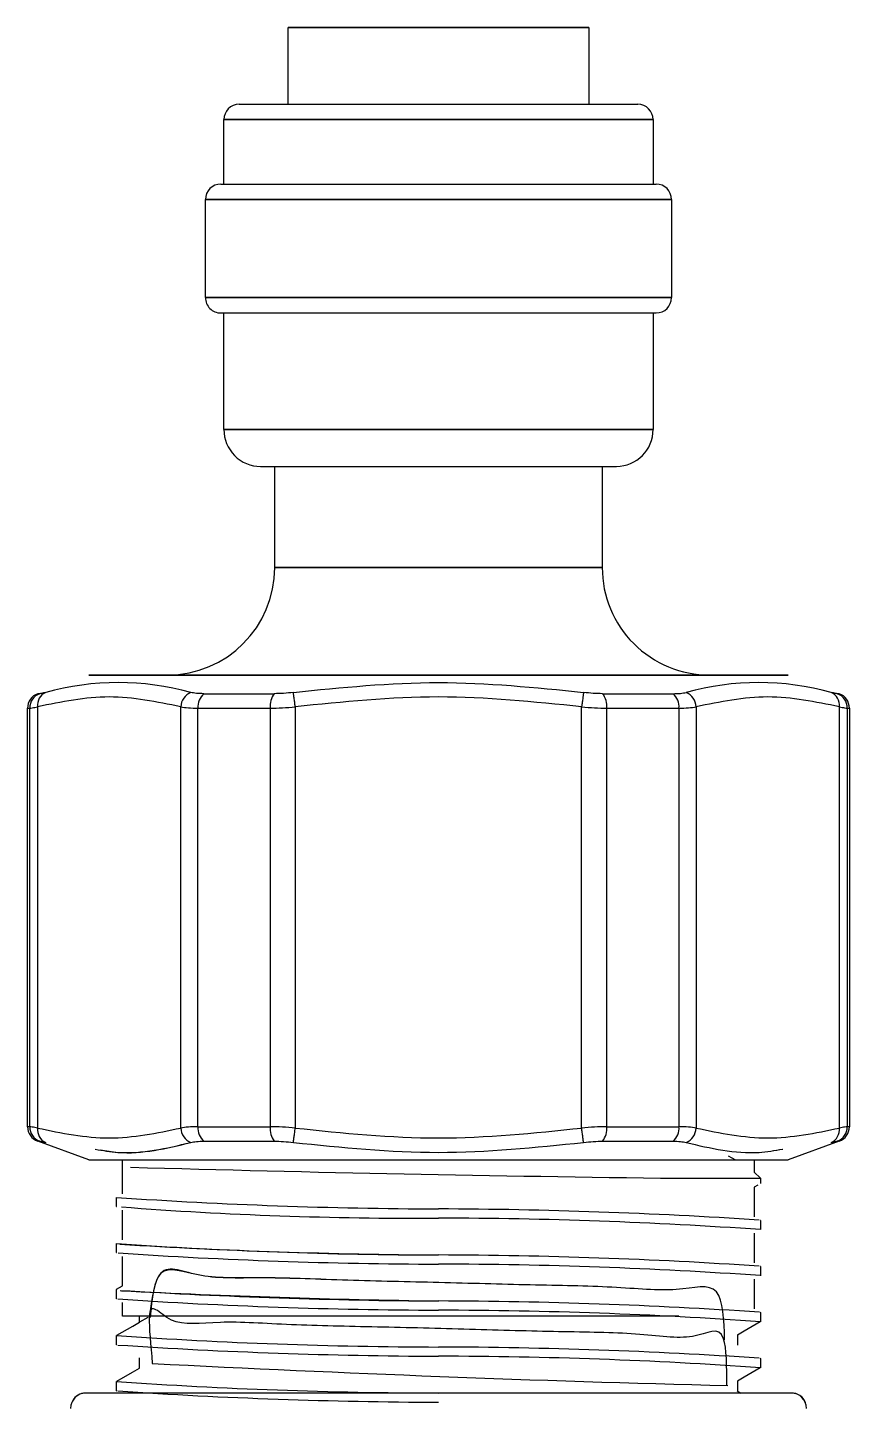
# Model space of a CAD drawing. Header units: millimetres. Extents: x 0 to 356400, y 0 to 68257.
# Drawn here: x 22076.208 to 22077.28, y 6882.72 to 6884.52 of the extents above; entities that cross this region are included whole.
import ezdxf

# ---------------------------------------------------------------- set-up
doc = ezdxf.new("R2010")
doc.units = ezdxf.units.MM
doc.header["$LTSCALE"] = 75
doc.layers.add('8', color=8, linetype='Continuous')

# ---------------------------------------------------------------- blocks, each defined once
blk = doc.blocks.new('G$C7369CDF7')
at = {"layer": '8'}
for p, q in [((12086.464, 50377.781), (12100.108, 50377.781)), ((12086.464, 50377.781), (12100.108, 50377.781)), ((12086.464, 50377.781), (12100.108, 50377.781)), ((12086.464, 50377.711), (12086.464, 50377.781)), ((12086.464, 50377.711), (12086.464, 50377.781)), ((12086.464, 50377.711), (12086.464, 50377.781)), ((12086.464, 50377.711), (12100.108, 50377.711)), ((12086.464, 50377.711), (12100.108, 50377.711)), ((12086.464, 50377.711), (12100.108, 50377.711)), ((12100.108, 50377.781), (12100.108, 50377.711)), ((12100.108, 50377.781), (12100.108, 50377.711)), ((12100.108, 50377.781), (12100.108, 50377.711)), ((12085.994, 50377.452), (12085.994, 50377.384)), ((12085.994, 50377.452), (12085.994, 50377.384)), ((12085.994, 50377.452), (12085.994, 50377.384)), ((12100.15, 50377.454), (12086.421, 50377.454)), ((12100.15, 50377.454), (12086.421, 50377.454)), ((12100.15, 50377.454), (12086.421, 50377.454)), ((12100.578, 50377.452), (12101.186, 50375.781)), ((12100.578, 50377.452), (12101.186, 50375.781)), ((12100.578, 50377.452), (12101.186, 50375.781)), ((12100.578, 50377.452), (12100.578, 50377.384)), ((12100.578, 50377.452), (12100.578, 50377.384)), ((12100.578, 50377.452), (12100.578, 50377.384)), ((12085.386, 50364.381), (12085.386, 50375.781)), ((12085.386, 50375.781), (12085.386, 50352.981)), ((12101.186, 50352.981), (12101.186, 50375.781)), ((12101.186, 50352.981), (12101.186, 50375.781)), ((12101.186, 50352.981), (12101.186, 50375.781)), ((12101.586, 50374.681), (12101.786, 50374.881)), ((12101.586, 50374.681), (12101.786, 50374.881)), ((12101.786, 50374.881), (12101.961, 50374.881)), ((12101.786, 50374.881), (12101.961, 50374.881)), ((12101.786, 50372.184), (12101.786, 50374.881)), ((12101.786, 50372.184), (12101.786, 50374.881)), ((12103.151, 50374.872), (12103.155, 50374.879)), ((12103.151, 50374.872), (12103.155, 50374.879)), ((12103.161, 50374.881), (12103.461, 50374.881)), ((12103.161, 50374.881), (12103.461, 50374.881)), ((12104.651, 50374.872), (12104.655, 50374.879)), ((12104.651, 50374.872), (12104.655, 50374.879)), ((12104.661, 50374.881), (12104.961, 50374.881)), ((12104.661, 50374.881), (12104.961, 50374.881)), ((12106.153, 50374.874), (12106.156, 50374.881)), ((12106.153, 50374.874), (12106.156, 50374.881)), ((12106.161, 50374.881), (12106.461, 50374.881)), ((12106.161, 50374.881), (12106.461, 50374.881)), ((12106.47, 50374.872), (12106.769, 50374.355)), ((12106.47, 50374.872), (12106.769, 50374.355)), ((12107.651, 50374.872), (12107.655, 50374.878)), ((12107.651, 50374.872), (12107.655, 50374.878)), ((12107.661, 50374.881), (12107.961, 50374.881)), ((12107.661, 50374.881), (12107.961, 50374.881)), ((12107.97, 50374.872), (12108.269, 50374.355)), ((12107.97, 50374.872), (12108.269, 50374.355)), ((12101.186, 50374.681), (12101.586, 50374.681)), ((12101.186, 50374.681), (12101.586, 50374.681)), ((12101.186, 50374.681), (12101.586, 50374.681)), ((12102.015, 50374.796), (12102.081, 50374.681)), ((12102.015, 50374.796), (12102.081, 50374.681)), ((12102.076, 50374.681), (12103.041, 50374.681)), ((12102.076, 50374.681), (12103.041, 50374.681)), ((12102.076, 50374.681), (12103.041, 50374.681)), ((12103.576, 50374.681), (12104.541, 50374.681)), ((12103.576, 50374.681), (12104.541, 50374.681)), ((12103.576, 50374.681), (12104.541, 50374.681)), ((12105.076, 50374.681), (12106.041, 50374.681)), ((12105.076, 50374.681), (12106.041, 50374.681)), ((12105.076, 50374.681), (12106.041, 50374.681)), ((12106.769, 50374.355), (12106.899, 50374.131)), ((12106.769, 50374.355), (12106.899, 50374.131)), ((12108.269, 50374.355), (12108.399, 50374.131)), ((12108.269, 50374.355), (12108.399, 50374.131)), ((12101.05, 50373.832), (12101.186, 50374.067)), ((12101.05, 50373.832), (12101.186, 50374.067)), ((12106.894, 50374.131), (12107.228, 50374.131)), ((12106.894, 50374.131), (12107.228, 50374.131)), ((12106.894, 50374.131), (12107.228, 50374.131)), ((12108.394, 50374.131), (12108.723, 50374.131)), ((12108.394, 50374.131), (12108.723, 50374.131)), ((12108.394, 50374.131), (12108.723, 50374.131)), ((12108.717, 50374.12), (12108.786, 50374.24)), ((12108.717, 50374.12), (12108.786, 50374.24)), ((12086.421, 50372.785), (12100.15, 50372.785)), ((12086.421, 50372.785), (12100.15, 50372.785)), ((12086.421, 50372.785), (12100.15, 50372.785)), ((12086.464, 50369.869), (12086.464, 50372.223)), ((12086.464, 50372.223), (12100.108, 50372.223)), ((12086.464, 50369.869), (12086.464, 50372.223)), ((12086.464, 50372.223), (12100.108, 50372.223)), ((12086.464, 50369.869), (12086.464, 50372.223)), ((12086.464, 50372.223), (12100.108, 50372.223)), ((12100.108, 50369.869), (12100.108, 50372.223)), ((12100.108, 50369.869), (12100.108, 50372.223)), ((12100.108, 50369.869), (12100.108, 50372.223)), ((12106.286, 50372.222), (12106.286, 50354.081)), ((12106.286, 50372.222), (12106.286, 50354.081)), ((12106.286, 50372.222), (12106.286, 50354.081)), ((12069.886, 50371.981), (12073.086, 50371.981)), ((12069.886, 50371.981), (12073.086, 50371.981)), ((12069.886, 50371.981), (12073.086, 50371.981)), ((12069.886, 50364.381), (12069.886, 50371.981)), ((12069.886, 50371.981), (12069.886, 50356.781)), ((12073.086, 50364.58), (12073.086, 50371.981)), ((12073.086, 50371.981), (12073.086, 50356.781)), ((12085.994, 50369.734), (12085.994, 50372.031)), ((12085.994, 50369.734), (12085.994, 50372.031)), ((12085.994, 50369.734), (12085.994, 50372.031)), ((12100.578, 50369.734), (12100.578, 50372.031)), ((12100.578, 50369.734), (12100.578, 50372.031)), ((12100.578, 50369.734), (12100.578, 50372.031)), ((12067.286, 50371.381), (12069.386, 50371.381)), ((12067.286, 50371.381), (12069.386, 50371.381)), ((12067.286, 50371.381), (12069.386, 50371.381)), ((12067.286, 50364.381), (12067.286, 50371.381)), ((12067.286, 50371.381), (12067.286, 50357.381)), ((12073.586, 50371.381), (12077.386, 50371.381)), ((12073.586, 50371.381), (12077.386, 50371.381)), ((12073.586, 50371.381), (12077.386, 50371.381)), ((12077.386, 50364.58), (12077.386, 50371.381)), ((12077.386, 50371.381), (12077.386, 50357.381)), ((12100.108, 50369.869), (12086.464, 50369.869)), ((12100.108, 50369.869), (12086.464, 50369.869)), ((12100.108, 50369.869), (12086.464, 50369.869)), ((12078.586, 50369.721), (12081.886, 50369.721)), ((12078.586, 50369.721), (12081.886, 50369.721)), ((12078.586, 50369.721), (12081.886, 50369.721)), ((12081.886, 50359.041), (12081.886, 50369.721)), ((12081.886, 50369.721), (12081.886, 50364.163)), ((12064.286, 50369.281), (12066.786, 50369.281)), ((12064.286, 50369.281), (12066.786, 50369.281)), ((12064.286, 50369.281), (12066.786, 50369.281)), ((12064.286, 50364.381), (12064.286, 50369.281)), ((12064.286, 50369.281), (12064.286, 50359.481)), ((12100.15, 50369.05), (12086.421, 50369.05)), ((12100.15, 50369.05), (12086.421, 50369.05)), ((12100.15, 50369.05), (12086.421, 50369.05)), ((12073.086, 50356.781), (12073.086, 50364.58)), ((12077.386, 50357.381), (12077.386, 50364.58)), ((12064.286, 50359.481), (12064.286, 50364.381)), ((12067.286, 50357.381), (12067.286, 50364.381)), ((12069.886, 50356.781), (12069.886, 50364.381)), ((12081.886, 50364.163), (12081.886, 50359.041)), ((12085.386, 50352.981), (12085.386, 50364.381)), ((12086.421, 50359.712), (12100.15, 50359.712)), ((12086.421, 50359.712), (12100.15, 50359.712)), ((12086.421, 50359.712), (12100.15, 50359.712)), ((12066.786, 50359.481), (12064.286, 50359.481)), ((12066.786, 50359.481), (12064.286, 50359.481)), ((12066.786, 50359.481), (12064.286, 50359.481)), ((12081.886, 50359.041), (12078.586, 50359.041)), ((12081.886, 50359.041), (12078.586, 50359.041)), ((12081.886, 50359.041), (12078.586, 50359.041)), ((12085.994, 50356.73), (12085.994, 50359.027)), ((12085.994, 50356.73), (12085.994, 50359.027)), ((12085.994, 50356.73), (12085.994, 50359.027)), ((12086.464, 50358.892), (12100.108, 50358.892)), ((12086.464, 50356.538), (12086.464, 50358.892)), ((12086.464, 50358.892), (12100.108, 50358.892)), ((12086.464, 50356.538), (12086.464, 50358.892)), ((12086.464, 50358.892), (12100.108, 50358.892)), ((12086.464, 50356.538), (12086.464, 50358.892)), ((12100.108, 50356.538), (12100.108, 50358.892)), ((12100.108, 50356.538), (12100.108, 50358.892)), ((12100.108, 50356.538), (12100.108, 50358.892)), ((12100.578, 50356.73), (12100.578, 50359.027)), ((12100.578, 50356.73), (12100.578, 50359.027)), ((12100.578, 50356.73), (12100.578, 50359.027)), ((12069.386, 50357.381), (12067.286, 50357.381)), ((12069.386, 50357.381), (12067.286, 50357.381)), ((12069.386, 50357.381), (12067.286, 50357.381)), ((12077.386, 50357.381), (12073.586, 50357.381)), ((12077.386, 50357.381), (12073.586, 50357.381)), ((12077.386, 50357.381), (12073.586, 50357.381)), ((12073.086, 50356.781), (12069.886, 50356.781)), ((12073.086, 50356.781), (12069.886, 50356.781)), ((12073.086, 50356.781), (12069.886, 50356.781)), ((12100.108, 50356.538), (12086.464, 50356.538)), ((12100.108, 50356.538), (12086.464, 50356.538)), ((12100.108, 50356.538), (12086.464, 50356.538)), ((12100.15, 50355.976), (12086.421, 50355.976)), ((12100.15, 50355.976), (12086.421, 50355.976)), ((12100.15, 50355.976), (12086.421, 50355.976)), ((12106.478, 50354.631), (12106.286, 50354.631)), ((12106.478, 50354.631), (12106.286, 50354.631)), ((12106.478, 50354.631), (12106.286, 50354.631)), ((12106.467, 50354.641), (12106.311, 50354.911)), ((12106.467, 50354.641), (12106.311, 50354.911)), ((12106.602, 50354.408), (12106.473, 50354.631)), ((12106.602, 50354.408), (12106.473, 50354.631)), ((12107.978, 50354.631), (12107.644, 50354.631)), ((12107.978, 50354.631), (12107.644, 50354.631)), ((12107.978, 50354.631), (12107.644, 50354.631)), ((12108.104, 50354.404), (12107.973, 50354.631)), ((12108.104, 50354.404), (12107.973, 50354.631)), ((12106.9, 50353.891), (12106.602, 50354.408)), ((12106.9, 50353.891), (12106.602, 50354.408)), ((12108.403, 50353.887), (12108.104, 50354.404)), ((12108.403, 50353.887), (12108.104, 50354.404)), ((12102.295, 50354.081), (12101.186, 50354.081)), ((12102.295, 50354.081), (12101.186, 50354.081)), ((12102.295, 50354.081), (12101.186, 50354.081)), ((12102.711, 50353.881), (12102.411, 50353.881)), ((12102.711, 50353.881), (12102.411, 50353.881)), ((12102.72, 50353.889), (12102.717, 50353.882)), ((12102.72, 50353.889), (12102.717, 50353.882)), ((12103.795, 50354.081), (12102.831, 50354.081)), ((12103.795, 50354.081), (12102.831, 50354.081)), ((12103.795, 50354.081), (12102.831, 50354.081)), ((12104.211, 50353.881), (12103.911, 50353.881)), ((12104.211, 50353.881), (12103.911, 50353.881)), ((12104.22, 50353.889), (12104.217, 50353.882)), ((12104.22, 50353.889), (12104.217, 50353.882)), ((12105.295, 50354.081), (12104.331, 50354.081)), ((12105.295, 50354.081), (12104.331, 50354.081)), ((12105.295, 50354.081), (12104.331, 50354.081)), ((12105.405, 50353.882), (12105.291, 50354.081)), ((12105.405, 50353.882), (12105.291, 50354.081)), ((12105.405, 50353.884), (12105.291, 50354.081)), ((12105.405, 50353.884), (12105.291, 50354.081)), ((12105.711, 50353.881), (12105.411, 50353.881)), ((12105.711, 50353.881), (12105.411, 50353.881)), ((12105.72, 50353.889), (12105.717, 50353.882)), ((12105.72, 50353.889), (12105.717, 50353.882)), ((12106.286, 50354.081), (12105.831, 50354.081)), ((12106.286, 50354.081), (12105.831, 50354.081)), ((12106.286, 50354.081), (12105.831, 50354.081)), ((12107.211, 50353.881), (12106.911, 50353.881)), ((12107.211, 50353.881), (12106.911, 50353.881)), ((12107.22, 50353.889), (12107.217, 50353.883)), ((12107.22, 50353.889), (12107.217, 50353.883)), ((12108.711, 50353.881), (12108.411, 50353.881)), ((12108.711, 50353.881), (12108.411, 50353.881)), ((12108.72, 50353.889), (12108.717, 50353.883)), ((12108.72, 50353.889), (12108.717, 50353.883)), ((12101.186, 50352.981), (12100.578, 50351.31)), ((12101.186, 50352.981), (12100.578, 50351.31)), ((12101.186, 50352.981), (12100.578, 50351.31)), ((12085.994, 50351.377), (12085.994, 50351.31)), ((12085.994, 50351.377), (12085.994, 50351.31)), ((12085.994, 50351.377), (12085.994, 50351.31)), ((12086.421, 50351.307), (12100.15, 50351.307)), ((12086.421, 50351.307), (12100.15, 50351.307)), ((12086.421, 50351.307), (12100.15, 50351.307)), ((12100.108, 50351.05), (12086.464, 50351.05)), ((12100.108, 50351.05), (12086.464, 50351.05)), ((12100.108, 50351.05), (12086.464, 50351.05)), ((12086.464, 50350.981), (12086.464, 50351.05)), ((12086.464, 50350.981), (12086.464, 50351.05)), ((12086.464, 50350.981), (12086.464, 50351.05)), ((12100.108, 50350.981), (12086.464, 50350.981)), ((12100.108, 50350.981), (12086.464, 50350.981)), ((12100.108, 50350.981), (12086.464, 50350.981)), ((12100.108, 50351.05), (12100.108, 50350.981)), ((12100.108, 50351.05), (12100.108, 50350.981)), ((12100.108, 50351.05), (12100.108, 50350.981)), ((12100.578, 50351.377), (12100.578, 50351.31)), ((12100.578, 50351.377), (12100.578, 50351.31)), ((12100.578, 50351.377), (12100.578, 50351.31))]:
    blk.add_line(p, q, dxfattribs=at)
for centre, radius, start, end in [((12086.464, 50377.281), 0.5, 90, 160), ((12086.464, 50377.281), 0.5, 90, 160), ((12086.464, 50377.281), 0.5, 90, 160), ((12086.463, 50377.212), 0.5, 89.9169, 159.8046), ((12086.463, 50377.212), 0.5, 89.9169, 159.8046), ((12086.463, 50377.212), 0.5, 89.9169, 159.8046), ((12100.108, 50377.281), 0.5, 20, 90), ((12100.108, 50377.281), 0.5, 20, 90), ((12100.108, 50377.281), 0.5, 20, 90), ((12100.109, 50377.212), 0.5, 20.1954, 90.0831), ((12100.109, 50377.212), 0.5, 20.1954, 90.0831), ((12100.109, 50377.212), 0.5, 20.1954, 90.0831), ((12094.539, 50374.824), 8.907, 164.5974, 195.4026), ((12094.539, 50374.824), 8.907, 164.5974, 195.4026), ((12094.539, 50374.824), 8.907, 164.5974, 195.4026), ((12086.368, 50376.999), 0.458, 83.3049, 155.3417), ((12086.368, 50376.999), 0.458, 83.3049, 155.3417), ((12086.368, 50376.999), 0.458, 83.3049, 155.3417), ((12100.204, 50376.999), 0.458, 24.6604, 96.6964), ((12100.204, 50376.999), 0.458, 24.6604, 96.6964), ((12100.204, 50376.999), 0.458, 24.6604, 96.6964), ((12109.246, 50375.906), 0.461, 107.9884, 182.9842), ((12109.286, 50375.881), 0.5, 90.0001, 179.926), ((12268.991, 50363.808), 166.206, 176.19419, 179.80259), ((12268.991, 50363.808), 166.206, 176.19419, 179.80259), ((12259.579, 50364.048), 156.494, 176.03085, 179.8783), ((12259.579, 50364.048), 156.494, 176.03085, 179.8783), ((12270.475, 50363.808), 166.19, 176.19393, 179.80271), ((12270.475, 50363.808), 166.19, 176.19393, 179.80271), ((12261.069, 50364.049), 156.484, 176.03081, 179.87851), ((12261.069, 50364.049), 156.484, 176.03081, 179.87851), ((12270.606, 50363.842), 164.821, 176.1721, 179.81276), ((12270.606, 50363.842), 164.821, 176.1721, 179.81276), ((12262.549, 50364.049), 156.463, 176.03047, 179.87868), ((12262.549, 50364.049), 156.463, 176.03047, 179.87868), ((12273.898, 50363.798), 166.613, 176.20053, 179.7996), ((12273.898, 50363.798), 166.613, 176.20053, 179.7996), ((12264.079, 50364.048), 156.494, 176.03085, 179.8783), ((12264.079, 50364.048), 156.494, 176.03085, 179.8783), ((11409.874, 50391.248), 698.885, 357.030941, 358.57039), ((12081.886, 50373.221), 3.5, 270, 0), ((12081.886, 50373.221), 3.5, 270, 0), ((12081.886, 50373.221), 3.5, 270, 0), ((12086.445, 50372.249), 0.536, 92.5213, 157.0496), ((12086.445, 50372.249), 0.536, 92.5213, 157.0496), ((12086.445, 50372.249), 0.536, 92.5213, 157.0496), ((12100.127, 50372.249), 0.536, 22.9521, 87.48), ((12100.127, 50372.249), 0.536, 22.9521, 87.48), ((12100.127, 50372.249), 0.536, 22.9521, 87.48), ((12086.418, 50371.666), 0.559, 85.2827, 139.286), ((12086.418, 50371.666), 0.559, 85.2827, 139.286), ((12086.418, 50371.666), 0.559, 85.2827, 139.286), ((12100.154, 50371.666), 0.559, 40.714, 94.7173), ((12100.154, 50371.666), 0.559, 40.714, 94.7173), ((12100.154, 50371.666), 0.559, 40.714, 94.7173), ((10984.806, 50385.675), 1117.061, 358.392259, 359.307964), ((10984.806, 50385.675), 1117.061, 358.392259, 359.307964), ((12069.886, 50371.481), 0.5, 90, 180), ((12069.886, 50371.481), 0.5, 90, 180), ((12069.886, 50371.481), 0.5, 90, 180), ((12073.086, 50371.481), 0.5, 0, 90), ((12073.086, 50371.481), 0.5, 0, 90), ((12073.086, 50371.481), 0.5, 0, 90), ((12067.286, 50370.881), 0.5, 90, 180), ((12067.286, 50370.881), 0.5, 90, 180), ((12067.286, 50370.881), 0.5, 90, 180), ((12077.386, 50370.181), 1.2, 0, 90), ((12077.386, 50370.181), 1.2, 0, 90), ((12077.386, 50370.181), 1.2, 0, 90), ((12086.406, 50369.185), 0.686, 85.1329, 126.87), ((12086.406, 50369.185), 0.686, 85.1329, 126.87), ((12086.406, 50369.185), 0.686, 85.1329, 126.87), ((12100.166, 50369.185), 0.686, 53.13, 94.8671), ((12100.166, 50369.185), 0.686, 53.13, 94.8671), ((12100.166, 50369.185), 0.686, 53.13, 94.8671), ((11939.168, 50364.967), 163.618, 356.11465, 359.79451), ((11939.168, 50364.967), 163.618, 356.11465, 359.79451), ((11977.453, 50363.645), 125.635, 355.61573, 0.33561), ((11977.453, 50363.645), 125.635, 355.61573, 0.33561), ((11947.824, 50364.712), 156.463, 356.03047, 359.87869), ((11916.066, 50365.502), 188.223, 356.49466, 359.65876), ((11942.931, 50364.808), 161.655, 356.1432, 359.84859), ((11942.931, 50364.808), 161.655, 356.1432, 359.84859), ((11915.58, 50365.523), 190.21, 356.52631, 359.65577), ((11818.371, 50368.469), 287.444, 357.12277, 359.18504), ((11939.899, 50364.953), 166.188, 356.19391, 359.80273), ((11939.899, 50364.953), 166.188, 356.19391, 359.80273), ((11950.793, 50364.713), 156.493, 356.03084, 359.87831), ((11950.793, 50364.713), 156.493, 356.03084, 359.87831), ((11941.363, 50364.954), 166.224, 356.19447, 359.80246), ((11941.363, 50364.954), 166.224, 356.19447, 359.80246), ((11952.297, 50364.713), 156.489, 356.03079, 359.87836), ((11952.297, 50364.713), 156.489, 356.03079, 359.87836), ((11942.818, 50364.955), 166.268, 356.19503, 359.80201), ((11942.818, 50364.955), 166.268, 356.19503, 359.80201), ((12081.886, 50355.541), 3.5, 0, 90), ((12081.886, 50355.541), 3.5, 0, 90), ((12081.886, 50355.541), 3.5, 0, 90), ((12086.406, 50359.576), 0.686, 233.1291, 274.8671), ((12086.406, 50359.576), 0.686, 233.1291, 274.8671), ((12086.406, 50359.576), 0.686, 233.1291, 274.8671), ((12100.166, 50359.576), 0.686, 265.1329, 306.8709), ((12100.166, 50359.576), 0.686, 265.1329, 306.8709), ((12100.166, 50359.576), 0.686, 265.1329, 306.8709), ((12077.386, 50358.581), 1.2, 270, 0), ((12077.386, 50358.581), 1.2, 270, 0), ((12077.386, 50358.581), 1.2, 270, 0), ((12067.286, 50357.881), 0.5, 180, 270), ((12067.286, 50357.881), 0.5, 180, 270), ((12067.286, 50357.881), 0.5, 180, 270), ((12069.886, 50357.281), 0.5, 180, 270), ((12069.886, 50357.281), 0.5, 180, 270), ((12069.886, 50357.281), 0.5, 180, 270), ((12073.086, 50357.281), 0.5, 270, 0), ((12073.086, 50357.281), 0.5, 270, 0), ((12073.086, 50357.281), 0.5, 270, 0), ((12086.418, 50357.095), 0.559, 220.7155, 274.7166), ((12086.418, 50357.095), 0.559, 220.7155, 274.7166), ((12086.418, 50357.095), 0.559, 220.7155, 274.7166), ((12100.154, 50357.095), 0.559, 265.2834, 319.2845), ((12100.154, 50357.095), 0.559, 265.2834, 319.2845), ((12100.154, 50357.095), 0.559, 265.2834, 319.2845), ((12094.543, 50353.937), 8.911, 164.6038, 195.3962), ((12094.543, 50353.937), 8.911, 164.6038, 195.3962), ((12094.543, 50353.937), 8.911, 164.6038, 195.3962), ((12086.445, 50356.512), 0.536, 202.9508, 267.4777), ((12086.445, 50356.512), 0.536, 202.9508, 267.4777), ((12086.445, 50356.512), 0.536, 202.9508, 267.4777), ((12100.127, 50356.512), 0.536, 272.5197, 337.0481), ((12100.127, 50356.512), 0.536, 272.5197, 337.0481), ((12100.127, 50356.512), 0.536, 272.5197, 337.0481), ((12109.286, 50352.881), 0.5, 180.3093, 269.9989), ((12109.252, 50352.869), 0.466, 179.2507, 243.7259), ((12086.368, 50351.762), 0.458, 204.6577, 276.6963), ((12086.368, 50351.762), 0.458, 204.6577, 276.6963), ((12086.368, 50351.762), 0.458, 204.6577, 276.6963), ((12100.204, 50351.762), 0.458, 263.3037, 335.3423), ((12100.204, 50351.762), 0.458, 263.3037, 335.3423), ((12100.204, 50351.762), 0.458, 263.3037, 335.3423), ((12086.463, 50351.55), 0.5, 200.1962, 270.0829), ((12086.463, 50351.55), 0.5, 200.1962, 270.0829), ((12086.463, 50351.55), 0.5, 200.1962, 270.0829), ((12086.464, 50351.481), 0.5, 200, 270), ((12086.464, 50351.481), 0.5, 200, 270), ((12086.464, 50351.481), 0.5, 200, 270), ((12100.109, 50351.55), 0.5, 269.9171, 339.8038), ((12100.109, 50351.55), 0.5, 269.9171, 339.8038), ((12100.109, 50351.55), 0.5, 269.9171, 339.8038), ((12100.108, 50351.481), 0.5, 270, 340), ((12100.108, 50351.481), 0.5, 270, 340), ((12100.108, 50351.481), 0.5, 270, 340)]:
    blk.add_arc(centre, radius, start, end, dxfattribs=at)
for points, knots in [([(12086.421, 50377.454), (12086.434, 50377.518), (12086.458, 50377.646), (12086.462, 50377.69), (12086.464, 50377.711)], [0, 0, 0, 0, 0.503458, 1, 1, 1, 1]), ([(12086.421, 50377.454), (12086.434, 50377.518), (12086.458, 50377.646), (12086.462, 50377.69), (12086.464, 50377.711)], [0, 0, 0, 0, 0.503458, 1, 1, 1, 1]), ([(12086.421, 50377.454), (12086.434, 50377.518), (12086.458, 50377.646), (12086.462, 50377.69), (12086.464, 50377.711)], [0, 0, 0, 0, 0.503458, 1, 1, 1, 1]), ([(12100.108, 50377.711), (12100.11, 50377.69), (12100.113, 50377.646), (12100.138, 50377.518), (12100.15, 50377.454)], [0, 0, 0, 0, 0.496542, 1, 1, 1, 1]), ([(12100.108, 50377.711), (12100.11, 50377.69), (12100.113, 50377.646), (12100.138, 50377.518), (12100.15, 50377.454)], [0, 0, 0, 0, 0.496542, 1, 1, 1, 1]), ([(12100.108, 50377.711), (12100.11, 50377.69), (12100.113, 50377.646), (12100.138, 50377.518), (12100.15, 50377.454)], [0, 0, 0, 0, 0.496542, 1, 1, 1, 1]), ([(12085.994, 50377.384), (12085.992, 50377.368), (12085.989, 50377.335), (12085.964, 50377.238), (12085.952, 50377.19)], [0, 0, 0, 0, 0.499506, 1, 1, 1, 1]), ([(12085.994, 50377.384), (12085.992, 50377.368), (12085.989, 50377.335), (12085.964, 50377.238), (12085.952, 50377.19)], [0, 0, 0, 0, 0.499506, 1, 1, 1, 1]), ([(12085.994, 50377.384), (12085.992, 50377.368), (12085.989, 50377.335), (12085.964, 50377.238), (12085.952, 50377.19)], [0, 0, 0, 0, 0.499506, 1, 1, 1, 1]), ([(12086.421, 50377.454), (12086.261, 50376.676), (12085.939, 50375.119), (12086.261, 50373.563), (12086.421, 50372.785)], [0, 0, 0, 0, 0.5, 1, 1, 1, 1]), ([(12086.421, 50377.454), (12086.261, 50376.676), (12085.939, 50375.119), (12086.261, 50373.563), (12086.421, 50372.785)], [0, 0, 0, 0, 0.5, 1, 1, 1, 1]), ([(12086.421, 50377.454), (12086.261, 50376.676), (12085.939, 50375.119), (12086.261, 50373.563), (12086.421, 50372.785)], [0, 0, 0, 0, 0.5, 1, 1, 1, 1]), ([(12100.15, 50372.785), (12100.311, 50373.563), (12100.633, 50375.119), (12100.311, 50376.676), (12100.15, 50377.454)], [0, 0, 0, 0, 0.5, 1, 1, 1, 1]), ([(12100.15, 50372.785), (12100.311, 50373.563), (12100.633, 50375.119), (12100.311, 50376.676), (12100.15, 50377.454)], [0, 0, 0, 0, 0.5, 1, 1, 1, 1]), ([(12100.15, 50372.785), (12100.311, 50373.563), (12100.633, 50375.119), (12100.311, 50376.676), (12100.15, 50377.454)], [0, 0, 0, 0, 0.5, 1, 1, 1, 1]), ([(12100.62, 50377.19), (12100.608, 50377.238), (12100.583, 50377.335), (12100.579, 50377.368), (12100.578, 50377.384)], [0, 0, 0, 0, 0.500494, 1, 1, 1, 1]), ([(12100.62, 50377.19), (12100.608, 50377.238), (12100.583, 50377.335), (12100.579, 50377.368), (12100.578, 50377.384)], [0, 0, 0, 0, 0.500494, 1, 1, 1, 1]), ([(12100.62, 50377.19), (12100.608, 50377.238), (12100.583, 50377.335), (12100.579, 50377.368), (12100.578, 50377.384)], [0, 0, 0, 0, 0.500494, 1, 1, 1, 1]), ([(12108.786, 50375.882), (12108.786, 50375.881), (12108.786, 50375.879), (12108.786, 50375.864), (12108.786, 50375.842), (12108.786, 50375.81), (12108.786, 50375.769), (12108.786, 50375.72), (12108.786, 50375.613), (12108.786, 50375.405), (12108.786, 50375.024), (12108.786, 50374.542), (12108.786, 50373.769), (12108.786, 50372.571), (12108.786, 50370.818), (12108.786, 50368.818), (12108.786, 50366.646), (12108.786, 50364.386), (12108.786, 50362.126), (12108.786, 50359.953), (12108.786, 50357.95), (12108.786, 50356.195), (12108.786, 50354.995), (12108.786, 50354.22), (12108.786, 50353.738), (12108.786, 50353.358), (12108.786, 50353.13), (12108.786, 50353), (12108.786, 50352.931), (12108.786, 50352.886), (12108.786, 50352.879), (12108.786, 50352.875)], [0, 0, 0, 0, 0.008961, 0.017899, 0.026821, 0.035733, 0.044642, 0.053555, 0.06248, 0.09371, 0.12496, 0.156206, 0.187452, 0.249885, 0.312339, 0.37482, 0.437324, 0.499846, 0.562373, 0.6249, 0.687425, 0.749938, 0.81243, 0.843702, 0.874964, 0.906138, 0.937505, 0.953082, 0.968666, 0.984294, 1, 1, 1, 1]), ([(12100.62, 50372.458), (12100.808, 50373.253), (12101.057, 50374.308), (12100.88, 50375.349), (12100.836, 50375.606)], [0, 0, 0, 0, 0.753162, 1, 1, 1, 1]), ([(12100.62, 50372.458), (12100.808, 50373.253), (12101.057, 50374.305), (12100.881, 50375.343), (12100.837, 50375.598)], [0, 0, 0, 0, 0.7553019, 1, 1, 1, 1]), ([(12100.62, 50372.458), (12100.808, 50373.253), (12101.057, 50374.305), (12100.881, 50375.343), (12100.837, 50375.598)], [0, 0, 0, 0, 0.7553019, 1, 1, 1, 1]), ([(12107.05, 50373.713), (12106.402, 50373.69), (12105.054, 50373.643), (12105.535, 50372.243), (12105.306, 50370.138), (12105.272, 50367.417), (12105.181, 50364.398), (12105.121, 50361.375), (12104.995, 50358.652), (12105.103, 50356.529), (12104.384, 50355.206), (12105.724, 50355.03), (12106.33, 50354.951)], [0, 0, 0, 0, 0.0948685, 0.1974347, 0.300001, 0.4025671, 0.5051333, 0.6076995, 0.7102656, 0.8128319, 0.915398, 1, 1, 1, 1]), ([(12107.05, 50373.713), (12106.402, 50373.69), (12105.054, 50373.643), (12105.535, 50372.243), (12105.306, 50370.138), (12105.272, 50367.417), (12105.182, 50364.398), (12105.12, 50361.375), (12105, 50358.651), (12105.081, 50356.532), (12104.437, 50355.153), (12105.712, 50355.035), (12106.321, 50354.978)], [0, 0, 0, 0, 0.093985, 0.195595, 0.297206, 0.398817, 0.500427, 0.602038, 0.703649, 0.805259, 0.90687, 1, 1, 1, 1]), ([(12108.549, 50373.788), (12107.931, 50373.784), (12106.385, 50373.775), (12107.135, 50372.788), (12106.812, 50370.92), (12106.801, 50368.366), (12106.709, 50365.415), (12106.631, 50362.357), (12106.58, 50359.507), (12106.405, 50357.139), (12106.698, 50355.546), (12105.479, 50354.831), (12107.23, 50354.993), (12107.821, 50355.048)], [0, 0, 0, 0, 0.06547, 0.163734, 0.261999, 0.360264, 0.458528, 0.556793, 0.655057, 0.753321, 0.851586, 0.94985, 1, 1, 1, 1]), ([(12086.464, 50372.223), (12086.462, 50372.333), (12086.458, 50372.553), (12086.434, 50372.707), (12086.421, 50372.785)], [0, 0, 0, 0, 0.4965383, 1, 1, 1, 1]), ([(12086.464, 50372.223), (12086.462, 50372.333), (12086.458, 50372.553), (12086.434, 50372.707), (12086.421, 50372.785)], [0, 0, 0, 0, 0.4965383, 1, 1, 1, 1]), ([(12086.464, 50372.223), (12086.462, 50372.333), (12086.458, 50372.553), (12086.434, 50372.707), (12086.421, 50372.785)], [0, 0, 0, 0, 0.4965383, 1, 1, 1, 1]), ([(12100.15, 50372.785), (12100.138, 50372.707), (12100.113, 50372.553), (12100.11, 50372.333), (12100.108, 50372.223)], [0, 0, 0, 0, 0.5034617, 1, 1, 1, 1]), ([(12100.15, 50372.785), (12100.138, 50372.707), (12100.113, 50372.553), (12100.11, 50372.333), (12100.108, 50372.223)], [0, 0, 0, 0, 0.5034617, 1, 1, 1, 1]), ([(12100.15, 50372.785), (12100.138, 50372.707), (12100.113, 50372.553), (12100.11, 50372.333), (12100.108, 50372.223)], [0, 0, 0, 0, 0.5034617, 1, 1, 1, 1]), ([(12085.994, 50372.031), (12085.992, 50372.115), (12085.988, 50372.282), (12085.964, 50372.4), (12085.952, 50372.458)], [0, 0, 0, 0, 0.499904, 1, 1, 1, 1]), ([(12085.994, 50372.031), (12085.992, 50372.115), (12085.988, 50372.282), (12085.964, 50372.4), (12085.952, 50372.458)], [0, 0, 0, 0, 0.499904, 1, 1, 1, 1]), ([(12085.994, 50372.031), (12085.992, 50372.115), (12085.988, 50372.282), (12085.964, 50372.4), (12085.952, 50372.458)], [0, 0, 0, 0, 0.499904, 1, 1, 1, 1]), ([(12100.578, 50372.031), (12100.579, 50372.115), (12100.583, 50372.282), (12100.608, 50372.4), (12100.62, 50372.458)], [0, 0, 0, 0, 0.499508, 1, 1, 1, 1]), ([(12100.578, 50372.031), (12100.579, 50372.115), (12100.583, 50372.282), (12100.608, 50372.4), (12100.62, 50372.458)], [0, 0, 0, 0, 0.499508, 1, 1, 1, 1]), ([(12100.578, 50372.031), (12100.579, 50372.115), (12100.583, 50372.282), (12100.608, 50372.4), (12100.62, 50372.458)], [0, 0, 0, 0, 0.499508, 1, 1, 1, 1]), ([(12069.386, 50364.381), (12069.386, 50365.311), (12069.386, 50367.172), (12069.386, 50369.518), (12069.386, 50371.16), (12069.386, 50371.374), (12069.386, 50371.481)], [0, 0, 0, 0, 0.24998, 0.499997, 0.749999, 1, 1, 1, 1]), ([(12069.386, 50364.381), (12069.386, 50365.311), (12069.386, 50367.172), (12069.386, 50369.518), (12069.386, 50371.16), (12069.386, 50371.374), (12069.386, 50371.481)], [0, 0, 0, 0, 0.24998, 0.499997, 0.749999, 1, 1, 1, 1]), ([(12069.386, 50364.381), (12069.386, 50365.311), (12069.386, 50367.172), (12069.386, 50369.518), (12069.386, 50371.16), (12069.386, 50371.374), (12069.386, 50371.481)], [0, 0, 0, 0, 0.24998, 0.499997, 0.749999, 1, 1, 1, 1]), ([(12073.586, 50364.381), (12073.586, 50365.311), (12073.586, 50367.172), (12073.586, 50369.518), (12073.586, 50371.16), (12073.586, 50371.374), (12073.586, 50371.481)], [0, 0, 0, 0, 0.24998, 0.499997, 0.749999, 1, 1, 1, 1]), ([(12073.586, 50364.381), (12073.586, 50365.311), (12073.586, 50367.172), (12073.586, 50369.518), (12073.586, 50371.16), (12073.586, 50371.374), (12073.586, 50371.481)], [0, 0, 0, 0, 0.24998, 0.499997, 0.749999, 1, 1, 1, 1]), ([(12073.586, 50364.381), (12073.586, 50365.311), (12073.586, 50367.172), (12073.586, 50369.518), (12073.586, 50371.16), (12073.586, 50371.374), (12073.586, 50371.481)], [0, 0, 0, 0, 0.24998, 0.499997, 0.749999, 1, 1, 1, 1]), ([(12066.786, 50364.381), (12066.786, 50365.232), (12066.786, 50366.936), (12066.786, 50369.084), (12066.786, 50370.587), (12066.786, 50370.783), (12066.786, 50370.881)], [0, 0, 0, 0, 0.24998, 0.499997, 0.749999, 1, 1, 1, 1]), ([(12066.786, 50364.381), (12066.786, 50365.232), (12066.786, 50366.936), (12066.786, 50369.084), (12066.786, 50370.587), (12066.786, 50370.783), (12066.786, 50370.881)], [0, 0, 0, 0, 0.24998, 0.499997, 0.749999, 1, 1, 1, 1]), ([(12066.786, 50364.381), (12066.786, 50365.232), (12066.786, 50366.936), (12066.786, 50369.084), (12066.786, 50370.587), (12066.786, 50370.783), (12066.786, 50370.881)], [0, 0, 0, 0, 0.24998, 0.499997, 0.749999, 1, 1, 1, 1]), ([(12078.586, 50364.381), (12078.586, 50365.14), (12078.586, 50366.66), (12078.586, 50368.577), (12078.586, 50369.919), (12078.586, 50370.093), (12078.586, 50370.181)], [0, 0, 0, 0, 0.249864, 0.499853, 0.749927, 1, 1, 1, 1]), ([(12078.586, 50364.381), (12078.586, 50365.14), (12078.586, 50366.66), (12078.586, 50368.577), (12078.586, 50369.919), (12078.586, 50370.093), (12078.586, 50370.181)], [0, 0, 0, 0, 0.249864, 0.499853, 0.749927, 1, 1, 1, 1]), ([(12078.586, 50364.381), (12078.586, 50365.14), (12078.586, 50366.66), (12078.586, 50368.577), (12078.586, 50369.919), (12078.586, 50370.093), (12078.586, 50370.181)], [0, 0, 0, 0, 0.249864, 0.499853, 0.749927, 1, 1, 1, 1]), ([(12086.421, 50369.05), (12086.434, 50369.192), (12086.458, 50369.473), (12086.462, 50369.738), (12086.464, 50369.869)], [0, 0, 0, 0, 0.503453, 1, 1, 1, 1]), ([(12086.421, 50369.05), (12086.434, 50369.192), (12086.458, 50369.473), (12086.462, 50369.738), (12086.464, 50369.869)], [0, 0, 0, 0, 0.503453, 1, 1, 1, 1]), ([(12086.421, 50369.05), (12086.434, 50369.192), (12086.458, 50369.473), (12086.462, 50369.738), (12086.464, 50369.869)], [0, 0, 0, 0, 0.503453, 1, 1, 1, 1]), ([(12100.108, 50369.869), (12100.11, 50369.738), (12100.113, 50369.473), (12100.138, 50369.192), (12100.15, 50369.05)], [0, 0, 0, 0, 0.496547, 1, 1, 1, 1]), ([(12100.108, 50369.869), (12100.11, 50369.738), (12100.113, 50369.473), (12100.138, 50369.192), (12100.15, 50369.05)], [0, 0, 0, 0, 0.496547, 1, 1, 1, 1]), ([(12100.108, 50369.869), (12100.11, 50369.738), (12100.113, 50369.473), (12100.138, 50369.192), (12100.15, 50369.05)], [0, 0, 0, 0, 0.496547, 1, 1, 1, 1]), ([(12085.994, 50369.734), (12085.992, 50369.634), (12085.989, 50369.433), (12085.964, 50369.219), (12085.952, 50369.112)], [0, 0, 0, 0, 0.499507, 1, 1, 1, 1]), ([(12085.994, 50369.734), (12085.992, 50369.634), (12085.989, 50369.433), (12085.964, 50369.219), (12085.952, 50369.112)], [0, 0, 0, 0, 0.499507, 1, 1, 1, 1]), ([(12085.994, 50369.734), (12085.992, 50369.634), (12085.989, 50369.433), (12085.964, 50369.219), (12085.952, 50369.112)], [0, 0, 0, 0, 0.499507, 1, 1, 1, 1]), ([(12100.62, 50369.112), (12100.608, 50369.219), (12100.583, 50369.433), (12100.579, 50369.634), (12100.578, 50369.734)], [0, 0, 0, 0, 0.500493, 1, 1, 1, 1]), ([(12100.62, 50369.112), (12100.608, 50369.219), (12100.583, 50369.433), (12100.579, 50369.634), (12100.578, 50369.734)], [0, 0, 0, 0, 0.500493, 1, 1, 1, 1]), ([(12100.62, 50369.112), (12100.608, 50369.219), (12100.583, 50369.433), (12100.579, 50369.634), (12100.578, 50369.734)], [0, 0, 0, 0, 0.500493, 1, 1, 1, 1]), ([(12085.952, 50369.112), (12085.972, 50369.109), (12086.013, 50369.104), (12086.128, 50369.089), (12086.268, 50369.07), (12086.371, 50369.056), (12086.421, 50369.05)], [0, 0, 0, 0, 0.243836, 0.499999, 0.75616, 1, 1, 1, 1]), ([(12085.952, 50369.112), (12085.972, 50369.109), (12086.013, 50369.104), (12086.128, 50369.089), (12086.268, 50369.07), (12086.371, 50369.056), (12086.421, 50369.05)], [0, 0, 0, 0, 0.243836, 0.499999, 0.75616, 1, 1, 1, 1]), ([(12085.952, 50369.112), (12085.972, 50369.109), (12086.013, 50369.104), (12086.128, 50369.089), (12086.268, 50369.07), (12086.371, 50369.056), (12086.421, 50369.05)], [0, 0, 0, 0, 0.243836, 0.499999, 0.75616, 1, 1, 1, 1]), ([(12100.62, 50369.112), (12100.6, 50369.109), (12100.559, 50369.104), (12100.444, 50369.089), (12100.304, 50369.07), (12100.201, 50369.056), (12100.15, 50369.05)], [0, 0, 0, 0, 0.2438312, 0.4999909, 0.7561782, 1, 1, 1, 1]), ([(12100.62, 50369.112), (12100.6, 50369.109), (12100.559, 50369.104), (12100.444, 50369.089), (12100.304, 50369.07), (12100.201, 50369.056), (12100.15, 50369.05)], [0, 0, 0, 0, 0.2438312, 0.4999909, 0.7561782, 1, 1, 1, 1]), ([(12100.62, 50369.112), (12100.6, 50369.109), (12100.559, 50369.104), (12100.444, 50369.089), (12100.304, 50369.07), (12100.201, 50369.056), (12100.15, 50369.05)], [0, 0, 0, 0, 0.2438312, 0.4999909, 0.7561782, 1, 1, 1, 1]), ([(12066.786, 50357.881), (12066.786, 50357.978), (12066.786, 50358.174), (12066.786, 50359.677), (12066.786, 50361.825), (12066.786, 50363.529), (12066.786, 50364.381)], [0, 0, 0, 0, 0.250001, 0.500003, 0.75002, 1, 1, 1, 1]), ([(12066.786, 50357.881), (12066.786, 50357.978), (12066.786, 50358.174), (12066.786, 50359.677), (12066.786, 50361.825), (12066.786, 50363.529), (12066.786, 50364.381)], [0, 0, 0, 0, 0.250001, 0.500003, 0.75002, 1, 1, 1, 1]), ([(12066.786, 50357.881), (12066.786, 50357.978), (12066.786, 50358.174), (12066.786, 50359.677), (12066.786, 50361.825), (12066.786, 50363.529), (12066.786, 50364.381)], [0, 0, 0, 0, 0.250001, 0.500003, 0.75002, 1, 1, 1, 1]), ([(12069.386, 50357.281), (12069.386, 50357.387), (12069.386, 50357.601), (12069.386, 50359.243), (12069.386, 50361.59), (12069.386, 50363.45), (12069.386, 50364.381)], [0, 0, 0, 0, 0.250001, 0.500003, 0.75002, 1, 1, 1, 1]), ([(12069.386, 50357.281), (12069.386, 50357.387), (12069.386, 50357.601), (12069.386, 50359.243), (12069.386, 50361.59), (12069.386, 50363.45), (12069.386, 50364.381)], [0, 0, 0, 0, 0.250001, 0.500003, 0.75002, 1, 1, 1, 1]), ([(12069.386, 50357.281), (12069.386, 50357.387), (12069.386, 50357.601), (12069.386, 50359.243), (12069.386, 50361.59), (12069.386, 50363.45), (12069.386, 50364.381)], [0, 0, 0, 0, 0.250001, 0.500003, 0.75002, 1, 1, 1, 1]), ([(12073.586, 50357.281), (12073.586, 50357.387), (12073.586, 50357.601), (12073.586, 50359.243), (12073.586, 50361.59), (12073.586, 50363.45), (12073.586, 50364.381)], [0, 0, 0, 0, 0.2500008, 0.5000031, 0.7500203, 1, 1, 1, 1]), ([(12073.586, 50357.281), (12073.586, 50357.387), (12073.586, 50357.601), (12073.586, 50359.243), (12073.586, 50361.59), (12073.586, 50363.45), (12073.586, 50364.381)], [0, 0, 0, 0, 0.2500008, 0.5000031, 0.7500203, 1, 1, 1, 1]), ([(12073.586, 50357.281), (12073.586, 50357.387), (12073.586, 50357.601), (12073.586, 50359.243), (12073.586, 50361.59), (12073.586, 50363.45), (12073.586, 50364.381)], [0, 0, 0, 0, 0.2500008, 0.5000031, 0.7500203, 1, 1, 1, 1]), ([(12078.586, 50358.581), (12078.586, 50358.668), (12078.586, 50358.842), (12078.586, 50360.184), (12078.586, 50362.101), (12078.586, 50363.621), (12078.586, 50364.381)], [0, 0, 0, 0, 0.250073, 0.500148, 0.750136, 1, 1, 1, 1]), ([(12078.586, 50358.581), (12078.586, 50358.668), (12078.586, 50358.842), (12078.586, 50360.184), (12078.586, 50362.101), (12078.586, 50363.621), (12078.586, 50364.381)], [0, 0, 0, 0, 0.250073, 0.500148, 0.750136, 1, 1, 1, 1]), ([(12078.586, 50358.581), (12078.586, 50358.668), (12078.586, 50358.842), (12078.586, 50360.184), (12078.586, 50362.101), (12078.586, 50363.621), (12078.586, 50364.381)], [0, 0, 0, 0, 0.250073, 0.500148, 0.750136, 1, 1, 1, 1]), ([(12086.421, 50359.712), (12086.371, 50359.705), (12086.268, 50359.691), (12086.128, 50359.672), (12086.013, 50359.657), (12085.972, 50359.652), (12085.952, 50359.649)], [0, 0, 0, 0, 0.243841, 0.500001, 0.756163, 1, 1, 1, 1]), ([(12086.421, 50359.712), (12086.371, 50359.705), (12086.268, 50359.691), (12086.128, 50359.672), (12086.013, 50359.657), (12085.972, 50359.652), (12085.952, 50359.649)], [0, 0, 0, 0, 0.243841, 0.500001, 0.756163, 1, 1, 1, 1]), ([(12086.421, 50359.712), (12086.371, 50359.705), (12086.268, 50359.691), (12086.128, 50359.672), (12086.013, 50359.657), (12085.972, 50359.652), (12085.952, 50359.649)], [0, 0, 0, 0, 0.243841, 0.500001, 0.756163, 1, 1, 1, 1]), ([(12085.952, 50359.649), (12085.964, 50359.542), (12085.989, 50359.328), (12085.992, 50359.128), (12085.994, 50359.027)], [0, 0, 0, 0, 0.500493, 1, 1, 1, 1]), ([(12085.952, 50359.649), (12085.964, 50359.542), (12085.989, 50359.328), (12085.992, 50359.128), (12085.994, 50359.027)], [0, 0, 0, 0, 0.500493, 1, 1, 1, 1]), ([(12085.952, 50359.649), (12085.964, 50359.542), (12085.989, 50359.328), (12085.992, 50359.128), (12085.994, 50359.027)], [0, 0, 0, 0, 0.500493, 1, 1, 1, 1]), ([(12086.464, 50358.892), (12086.462, 50359.024), (12086.458, 50359.288), (12086.434, 50359.57), (12086.421, 50359.712)], [0, 0, 0, 0, 0.496541, 1, 1, 1, 1]), ([(12086.464, 50358.892), (12086.462, 50359.024), (12086.458, 50359.288), (12086.434, 50359.57), (12086.421, 50359.712)], [0, 0, 0, 0, 0.496541, 1, 1, 1, 1]), ([(12086.464, 50358.892), (12086.462, 50359.024), (12086.458, 50359.288), (12086.434, 50359.57), (12086.421, 50359.712)], [0, 0, 0, 0, 0.496541, 1, 1, 1, 1]), ([(12100.15, 50359.712), (12100.138, 50359.57), (12100.113, 50359.288), (12100.11, 50359.024), (12100.108, 50358.892)], [0, 0, 0, 0, 0.503459, 1, 1, 1, 1]), ([(12100.15, 50359.712), (12100.138, 50359.57), (12100.113, 50359.288), (12100.11, 50359.024), (12100.108, 50358.892)], [0, 0, 0, 0, 0.503459, 1, 1, 1, 1]), ([(12100.15, 50359.712), (12100.138, 50359.57), (12100.113, 50359.288), (12100.11, 50359.024), (12100.108, 50358.892)], [0, 0, 0, 0, 0.503459, 1, 1, 1, 1]), ([(12100.62, 50359.649), (12100.6, 50359.652), (12100.559, 50359.657), (12100.444, 50359.672), (12100.304, 50359.691), (12100.201, 50359.705), (12100.15, 50359.712)], [0, 0, 0, 0, 0.243837, 0.499999, 0.756159, 1, 1, 1, 1]), ([(12100.62, 50359.649), (12100.6, 50359.652), (12100.559, 50359.657), (12100.444, 50359.672), (12100.304, 50359.691), (12100.201, 50359.705), (12100.15, 50359.712)], [0, 0, 0, 0, 0.243837, 0.499999, 0.756159, 1, 1, 1, 1]), ([(12100.62, 50359.649), (12100.6, 50359.652), (12100.559, 50359.657), (12100.444, 50359.672), (12100.304, 50359.691), (12100.201, 50359.705), (12100.15, 50359.712)], [0, 0, 0, 0, 0.243837, 0.499999, 0.756159, 1, 1, 1, 1]), ([(12100.578, 50359.027), (12100.579, 50359.128), (12100.583, 50359.328), (12100.608, 50359.542), (12100.62, 50359.649)], [0, 0, 0, 0, 0.499507, 1, 1, 1, 1]), ([(12100.578, 50359.027), (12100.579, 50359.128), (12100.583, 50359.328), (12100.608, 50359.542), (12100.62, 50359.649)], [0, 0, 0, 0, 0.499507, 1, 1, 1, 1]), ([(12100.578, 50359.027), (12100.579, 50359.128), (12100.583, 50359.328), (12100.608, 50359.542), (12100.62, 50359.649)], [0, 0, 0, 0, 0.499507, 1, 1, 1, 1]), ([(12085.994, 50356.73), (12085.992, 50356.647), (12085.989, 50356.479), (12085.964, 50356.361), (12085.952, 50356.303)], [0, 0, 0, 0, 0.499505, 1, 1, 1, 1]), ([(12085.994, 50356.73), (12085.992, 50356.647), (12085.989, 50356.479), (12085.964, 50356.361), (12085.952, 50356.303)], [0, 0, 0, 0, 0.499505, 1, 1, 1, 1]), ([(12085.994, 50356.73), (12085.992, 50356.647), (12085.989, 50356.479), (12085.964, 50356.361), (12085.952, 50356.303)], [0, 0, 0, 0, 0.499505, 1, 1, 1, 1]), ([(12086.421, 50355.976), (12086.434, 50356.054), (12086.458, 50356.208), (12086.462, 50356.428), (12086.464, 50356.538)], [0, 0, 0, 0, 0.503463, 1, 1, 1, 1]), ([(12086.421, 50355.976), (12086.434, 50356.054), (12086.458, 50356.208), (12086.462, 50356.428), (12086.464, 50356.538)], [0, 0, 0, 0, 0.503463, 1, 1, 1, 1]), ([(12086.421, 50355.976), (12086.434, 50356.054), (12086.458, 50356.208), (12086.462, 50356.428), (12086.464, 50356.538)], [0, 0, 0, 0, 0.503463, 1, 1, 1, 1]), ([(12100.108, 50356.538), (12100.11, 50356.428), (12100.113, 50356.208), (12100.138, 50356.054), (12100.15, 50355.976)], [0, 0, 0, 0, 0.496537, 1, 1, 1, 1]), ([(12100.108, 50356.538), (12100.11, 50356.428), (12100.113, 50356.208), (12100.138, 50356.054), (12100.15, 50355.976)], [0, 0, 0, 0, 0.496537, 1, 1, 1, 1]), ([(12100.108, 50356.538), (12100.11, 50356.428), (12100.113, 50356.208), (12100.138, 50356.054), (12100.15, 50355.976)], [0, 0, 0, 0, 0.496537, 1, 1, 1, 1]), ([(12100.62, 50356.303), (12100.608, 50356.361), (12100.583, 50356.479), (12100.579, 50356.647), (12100.578, 50356.73)], [0, 0, 0, 0, 0.500495, 1, 1, 1, 1]), ([(12100.62, 50356.303), (12100.608, 50356.361), (12100.583, 50356.479), (12100.579, 50356.647), (12100.578, 50356.73)], [0, 0, 0, 0, 0.500495, 1, 1, 1, 1]), ([(12100.62, 50356.303), (12100.608, 50356.361), (12100.583, 50356.479), (12100.579, 50356.647), (12100.578, 50356.73)], [0, 0, 0, 0, 0.500495, 1, 1, 1, 1]), ([(12086.421, 50355.976), (12086.261, 50355.198), (12085.939, 50353.642), (12086.261, 50352.086), (12086.421, 50351.307)], [0, 0, 0, 0, 0.5, 1, 1, 1, 1]), ([(12086.421, 50355.976), (12086.261, 50355.198), (12085.939, 50353.642), (12086.261, 50352.086), (12086.421, 50351.307)], [0, 0, 0, 0, 0.5, 1, 1, 1, 1]), ([(12086.421, 50355.976), (12086.261, 50355.198), (12085.939, 50353.642), (12086.261, 50352.086), (12086.421, 50351.307)], [0, 0, 0, 0, 0.5, 1, 1, 1, 1]), ([(12100.15, 50351.307), (12100.311, 50352.086), (12100.633, 50353.642), (12100.311, 50355.198), (12100.15, 50355.976)], [0, 0, 0, 0, 0.5, 1, 1, 1, 1]), ([(12100.15, 50351.307), (12100.311, 50352.086), (12100.633, 50353.642), (12100.311, 50355.198), (12100.15, 50355.976)], [0, 0, 0, 0, 0.5, 1, 1, 1, 1]), ([(12100.15, 50351.307), (12100.311, 50352.086), (12100.633, 50353.642), (12100.311, 50355.198), (12100.15, 50355.976)], [0, 0, 0, 0, 0.5, 1, 1, 1, 1]), ([(12100.841, 50353.187), (12100.882, 50353.433), (12101.057, 50354.464), (12100.809, 50355.508), (12100.62, 50356.303)], [0, 0, 0, 0, 0.23896, 1, 1, 1, 1]), ([(12100.863, 50353.347), (12100.894, 50353.54), (12101.054, 50354.518), (12100.813, 50355.508), (12100.62, 50356.303)], [0, 0, 0, 0, 0.197505, 1, 1, 1, 1]), ([(12100.863, 50353.347), (12100.894, 50353.54), (12101.054, 50354.518), (12100.813, 50355.508), (12100.62, 50356.303)], [0, 0, 0, 0, 0.197505, 1, 1, 1, 1]), ([(12085.952, 50351.571), (12085.964, 50351.523), (12085.989, 50351.427), (12085.992, 50351.394), (12085.994, 50351.377)], [0, 0, 0, 0, 0.5004936, 1, 1, 1, 1]), ([(12085.952, 50351.571), (12085.964, 50351.523), (12085.989, 50351.427), (12085.992, 50351.394), (12085.994, 50351.377)], [0, 0, 0, 0, 0.5004936, 1, 1, 1, 1]), ([(12085.952, 50351.571), (12085.964, 50351.523), (12085.989, 50351.427), (12085.992, 50351.394), (12085.994, 50351.377)], [0, 0, 0, 0, 0.5004936, 1, 1, 1, 1]), ([(12100.578, 50351.377), (12100.579, 50351.394), (12100.583, 50351.427), (12100.608, 50351.523), (12100.62, 50351.571)], [0, 0, 0, 0, 0.4995064, 1, 1, 1, 1]), ([(12100.578, 50351.377), (12100.579, 50351.394), (12100.583, 50351.427), (12100.608, 50351.523), (12100.62, 50351.571)], [0, 0, 0, 0, 0.4995064, 1, 1, 1, 1]), ([(12100.578, 50351.377), (12100.579, 50351.394), (12100.583, 50351.427), (12100.608, 50351.523), (12100.62, 50351.571)], [0, 0, 0, 0, 0.4995064, 1, 1, 1, 1]), ([(12086.464, 50351.05), (12086.462, 50351.071), (12086.458, 50351.115), (12086.434, 50351.243), (12086.421, 50351.307)], [0, 0, 0, 0, 0.496541, 1, 1, 1, 1]), ([(12086.464, 50351.05), (12086.462, 50351.071), (12086.458, 50351.115), (12086.434, 50351.243), (12086.421, 50351.307)], [0, 0, 0, 0, 0.496541, 1, 1, 1, 1]), ([(12086.464, 50351.05), (12086.462, 50351.071), (12086.458, 50351.115), (12086.434, 50351.243), (12086.421, 50351.307)], [0, 0, 0, 0, 0.496541, 1, 1, 1, 1]), ([(12100.15, 50351.307), (12100.138, 50351.243), (12100.113, 50351.115), (12100.11, 50351.071), (12100.108, 50351.05)], [0, 0, 0, 0, 0.503459, 1, 1, 1, 1]), ([(12100.15, 50351.307), (12100.138, 50351.243), (12100.113, 50351.115), (12100.11, 50351.071), (12100.108, 50351.05)], [0, 0, 0, 0, 0.503459, 1, 1, 1, 1]), ([(12100.15, 50351.307), (12100.138, 50351.243), (12100.113, 50351.115), (12100.11, 50351.071), (12100.108, 50351.05)], [0, 0, 0, 0, 0.503459, 1, 1, 1, 1])]:
    blk.add_open_spline(points, degree=3, knots=knots, dxfattribs=at)
for points in [[(12085.952, 50359.649), (12085.791, 50361.226), (12085.469, 50364.381), (12085.791, 50367.535), (12085.952, 50369.112)], [(12085.952, 50359.649), (12085.791, 50361.226), (12085.469, 50364.381), (12085.791, 50367.535), (12085.952, 50369.112)], [(12085.952, 50359.649), (12085.791, 50361.226), (12085.469, 50364.381), (12085.791, 50367.535), (12085.952, 50369.112)], [(12086.421, 50369.05), (12086.261, 50367.493), (12085.939, 50364.381), (12086.261, 50361.268), (12086.421, 50359.712)], [(12086.421, 50369.05), (12086.261, 50367.493), (12085.939, 50364.381), (12086.261, 50361.268), (12086.421, 50359.712)], [(12086.421, 50369.05), (12086.261, 50367.493), (12085.939, 50364.381), (12086.261, 50361.268), (12086.421, 50359.712)], [(12100.15, 50359.712), (12100.311, 50361.268), (12100.633, 50364.381), (12100.311, 50367.493), (12100.15, 50369.05)], [(12100.15, 50359.712), (12100.311, 50361.268), (12100.633, 50364.381), (12100.311, 50367.493), (12100.15, 50369.05)], [(12100.15, 50359.712), (12100.311, 50361.268), (12100.633, 50364.381), (12100.311, 50367.493), (12100.15, 50369.05)], [(12100.62, 50359.649), (12100.781, 50361.226), (12101.102, 50364.381), (12100.781, 50367.535), (12100.62, 50369.112)], [(12100.62, 50359.649), (12100.781, 50361.226), (12101.102, 50364.381), (12100.781, 50367.535), (12100.62, 50369.112)], [(12100.62, 50359.649), (12100.781, 50361.226), (12101.102, 50364.381), (12100.781, 50367.535), (12100.62, 50369.112)]]:
    blk.add_open_spline(points, degree=3, dxfattribs=at)

msp = doc.modelspace()

# ---------------------------------------------------------------- block references
at = {"xscale": 0.04000000000000001, "yscale": 0.04000000000000001, "zscale": 0.04000000000000001, "rotation": 270}
msp.add_blockref('G$C7369CDF7', (20062.169, 7367.0912), dxfattribs=at)

doc.saveas('drawing.dxf')
